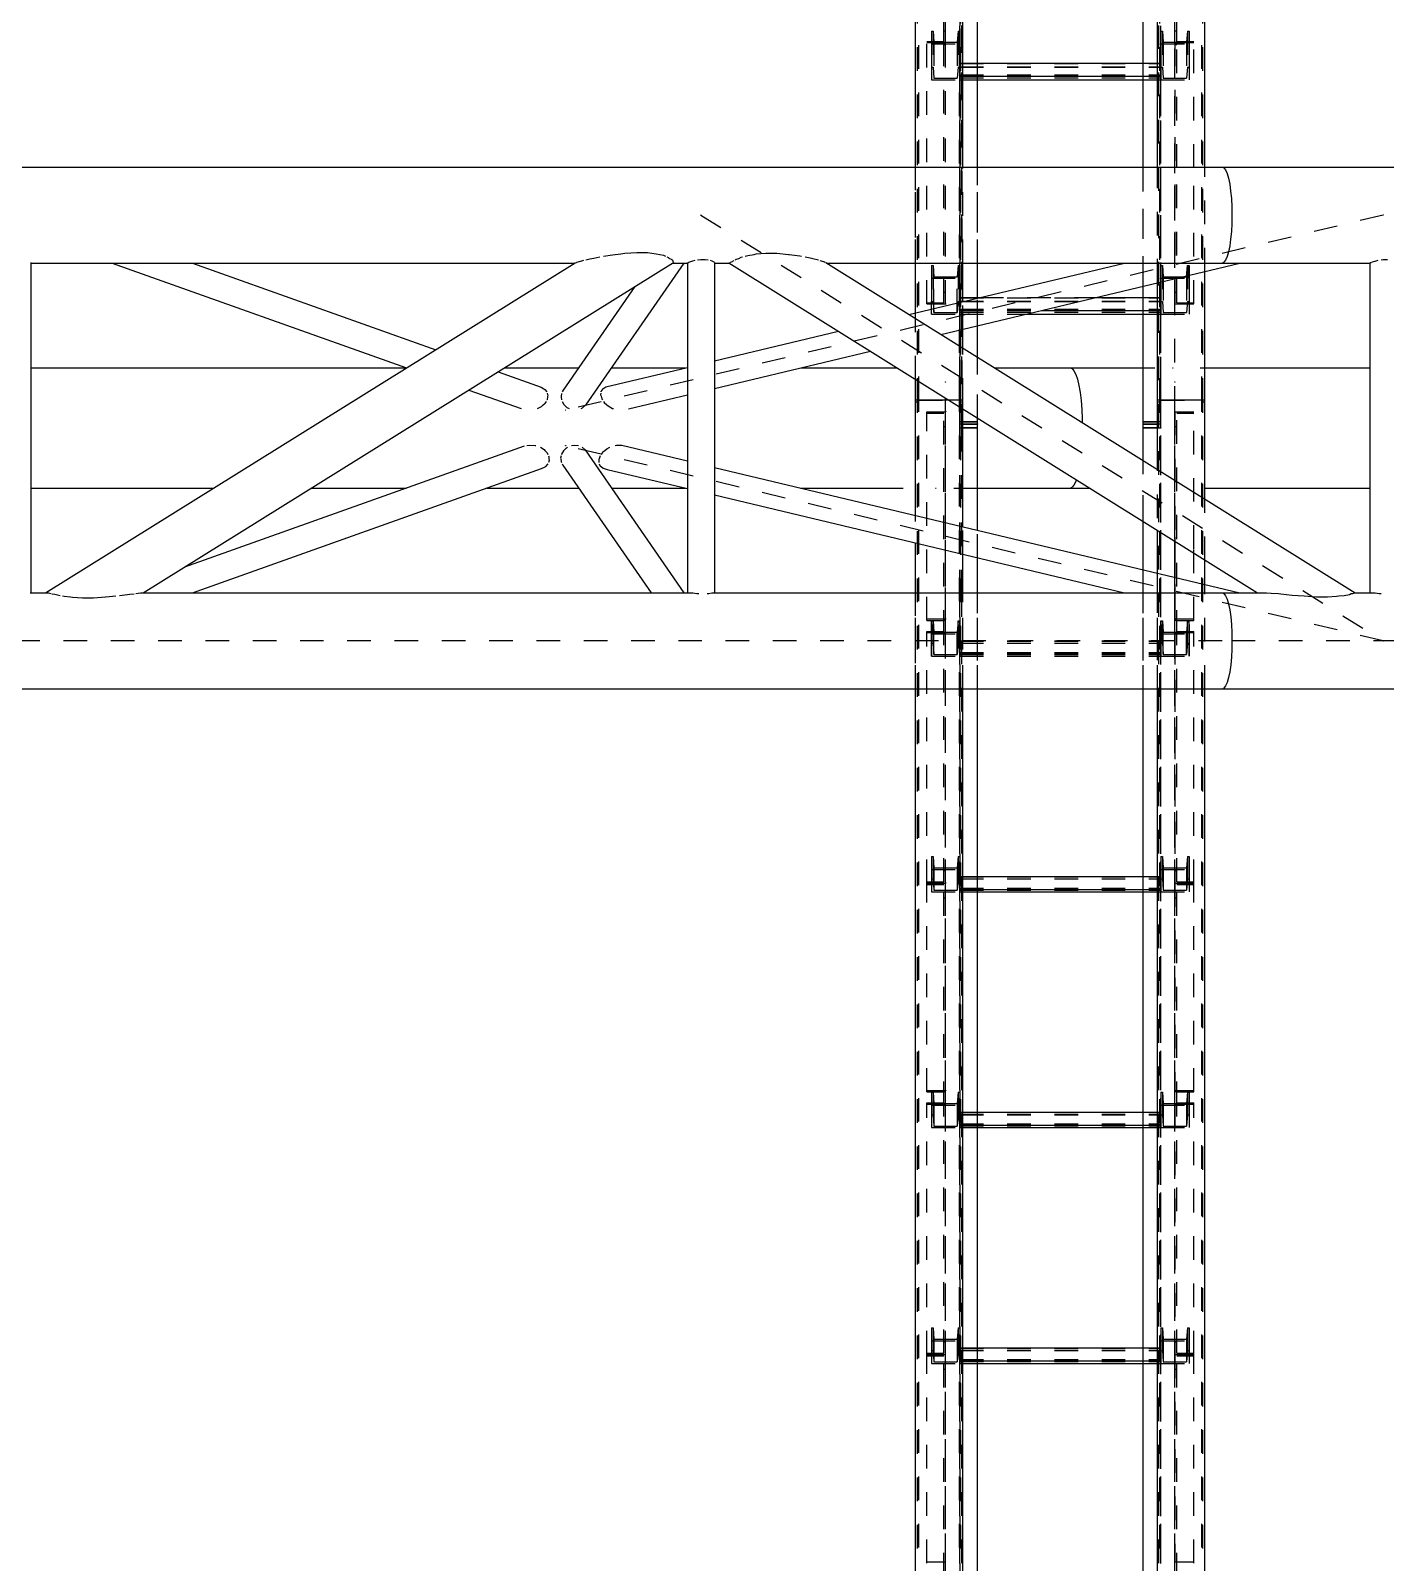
# Model space of a CAD drawing. Header units: millimetres. Extents: x 149919 to 150445, y 136651 to 136866.
# Drawn here: x 150399.39 to 150405.12, y 136802.98 to 136809.45 of the extents above; entities that cross this region are included whole.
import ezdxf

# ---------------------------------------------------------------- set-up
doc = ezdxf.new("R2010")
doc.units = ezdxf.units.MM
doc.header["$LTSCALE"] = 0.25
for name, pattern in [('CENTER', [50.8, 31.75, -6.35, 6.35, -6.35]), ('XKITLINE00', [0]), ('XKITLINE02', [4, 2, -2]), ('XKITLINE03', [6, 3, -1, 1, -1])]:
    doc.linetypes.add(name, pattern=pattern)

# ---------------------------------------------------------------- blocks, each defined once
blk = doc.blocks.new('çatıı')
at = {"color": 1, "linetype": 'XKITLINE03'}
for p, q in [((26241.36, 15747.93), (26241.36, 17391.46)), ((26150.38, 17380.27), (26150.38, 15740.27)), ((26235.38, 15740.27), (26235.38, 17380.27)), ((26144.38, 15792.68), (26144.38, 15903.17)), ((26241.36, 15903.17), (26241.36, 15792.68)), ((26150.38, 15887.4), (26150.38, 15902.6)), ((26235.36, 15902.6), (26235.36, 15887.4)), ((26150.38, 15889.03), (26235.36, 15889.03)), ((26150.38, 15788.33), (26150.38, 15803.52)), ((26235.36, 15803.52), (26235.36, 15788.33)), ((26150.38, 15789.96), (26235.36, 15789.96)), ((26144.38, 14102.86), (26144.38, 15759.74)), ((26241.36, 14102.86), (26241.36, 15759.74)), ((26144.38, 15659.53), (26144.38, 15747.15)), ((26241.36, 15747.15), (26241.36, 15659.53)), ((26150.38, 15740.27), (26150.38, 14100.27)), ((26235.38, 14100.27), (26235.38, 15740.27)), ((26144.38, 15547.88), (26144.38, 15653.74)), ((26150.38, 15643.75), (26150.38, 15653.3)), ((26235.36, 15653.3), (26235.36, 15643.75)), ((26241.36, 15653.74), (26241.36, 15547.88)), ((26150.38, 15644.78), (26235.36, 15644.78)), ((26150.38, 15544.12), (26150.38, 15553.67)), ((26235.36, 15553.67), (26235.36, 15544.12)), ((26144.38, 15460.26), (26144.38, 15547.88)), ((26241.36, 15547.88), (26241.36, 15460.26)), ((26150.38, 15545.14), (26235.36, 15545.14)), ((26144.38, 15348.61), (26144.38, 15454.47)), ((26150.38, 15444.48), (26150.38, 15454.03)), ((26235.36, 15454.03), (26235.36, 15444.48)), ((26241.36, 15454.47), (26241.36, 15348.61)), ((26150.38, 15445.51), (26235.36, 15445.51)), ((26150.38, 15344.85), (26150.38, 15354.4)), ((26235.36, 15354.4), (26235.36, 15344.85)), ((26144.38, 15260.98), (26144.38, 15348.61)), ((26150.38, 15345.87), (26235.36, 15345.87)), ((26241.36, 15348.61), (26241.36, 15260.98))]:
    blk.add_line(p, q, dxfattribs=at)
at = {"color": 116, "linetype": 'XKITLINE02', "true_color": 0x136734}
for p, q in [((26150.38, 15740.27), (26150.38, 17382.99)), ((26151.23, 15740.46), (26151.23, 17382.8)), ((26157.88, 15744.43), (26157.88, 17382.99)), ((26227.88, 15800.21), (26227.88, 17382.99)), ((26234.53, 15740.46), (26234.53, 17382.8)), ((26235.38, 15740.27), (26235.38, 17382.99)), ((26132.53, 15751.29), (26132.53, 17377.53)), ((26133.06, 15752.02), (26133.07, 17377.98)), ((26150.3, 15752.02), (26150.3, 17377.98)), ((26150.83, 15751.29), (26150.83, 17377.53)), ((26234.91, 15751.29), (26234.91, 17377.53)), ((26235.44, 15752.02), (26235.45, 17377.98)), ((26252.68, 15752.02), (26252.68, 17377.98)), ((26253.21, 15751.29), (26253.21, 17377.53)), ((26227.88, 15742.87), (26227.88, 17366.5)), ((26234.06, 15801.69), (26234.06, 17362.64)), ((26131.68, 15760.78), (26131.68, 17344.02)), ((26157.88, 15742.87), (26157.88, 17337.68)), ((26150.38, 17329.04), (26150.38, 15740.27)), ((26151.23, 17328.83), (26151.23, 15740.46)), ((26143.58, 15902.41), (26143.58, 15990.18)), ((26144.38, 15902.41), (26144.38, 15990.83)), ((26241.36, 15902.41), (26241.36, 15990.83)), ((26242.16, 15902.41), (26242.16, 15990.18)), ((26136.38, 15792.68), (26136.38, 15903.67)), ((26136.38, 15903.67), (26143.58, 15903.67)), ((26136.38, 15903.17), (26144.38, 15903.17)), ((26138.38, 15908.05), (26138.38, 15892.85)), ((26138.38, 15908.05), (26139.06, 15908.05)), ((26138.38, 15908.05), (26138.38, 15902.6)), ((26139.06, 15908.05), (26139.06, 15892.85)), ((26139.06, 15908.05), (26139.44, 15903.29)), ((26139.44, 15903.29), (26139.44, 15888.1)), ((26139.44, 15903.29), (26149.32, 15903.29)), ((26143.58, 15793.18), (26143.58, 15908.17)), ((26143.58, 15908.17), (26144.38, 15908.17)), ((26144.38, 15792.68), (26144.38, 15908.17)), ((26149.7, 15908.05), (26149.32, 15903.29)), ((26149.32, 15903.29), (26149.32, 15888.1)), ((26149.7, 15908.05), (26149.7, 15892.85)), ((26149.7, 15908.05), (26150.38, 15908.05)), ((26150.38, 15908.05), (26150.38, 15892.85)), ((26150.38, 15908.05), (26150.38, 15902.6)), ((26235.36, 15908.05), (26235.36, 15902.6)), ((26235.36, 15908.05), (26236.04, 15908.05)), ((26235.36, 15908.05), (26235.36, 15892.85)), ((26236.04, 15908.05), (26236.42, 15903.29)), ((26236.04, 15908.05), (26236.04, 15892.85)), ((26236.42, 15903.29), (26246.3, 15903.29)), ((26236.42, 15903.29), (26236.42, 15888.1)), ((26241.36, 15850.57), (26241.36, 15908.17)), ((26241.36, 15908.17), (26242.16, 15908.17)), ((26241.36, 15903.17), (26249.36, 15903.17)), ((26242.16, 15850.27), (26242.16, 15908.17)), ((26242.16, 15903.67), (26249.36, 15903.67)), ((26246.68, 15908.05), (26246.3, 15903.29)), ((26246.3, 15903.29), (26246.3, 15888.1)), ((26246.68, 15908.05), (26247.36, 15908.05)), ((26246.68, 15908.05), (26246.68, 15892.85)), ((26247.36, 15908.05), (26247.36, 15902.6)), ((26247.36, 15908.05), (26247.36, 15892.85)), ((26249.36, 15850.27), (26249.36, 15903.67)), ((26138.38, 15902.6), (26138.38, 15887.4)), ((26138.38, 15902.6), (26150.38, 15902.6)), ((26143.58, 15902.41), (26144.38, 15902.41)), ((26150.38, 15902.6), (26150.38, 15887.4)), ((26235.36, 15902.6), (26247.36, 15902.6)), ((26235.36, 15902.6), (26235.36, 15887.4)), ((26241.36, 15902.41), (26242.16, 15902.41)), ((26247.36, 15902.6), (26247.36, 15887.4)), ((26138.38, 15892.85), (26139.06, 15892.85)), ((26138.38, 15892.85), (26138.38, 15887.4)), ((26139.06, 15892.85), (26139.44, 15888.1)), ((26149.7, 15892.85), (26149.32, 15888.1)), ((26149.7, 15892.85), (26150.38, 15892.85)), ((26150.38, 15887.4), (26150.38, 15894.48)), ((26150.38, 15894.48), (26157.88, 15894.48)), ((26150.38, 15894.39), (26235.36, 15894.39)), ((26150.38, 15892.95), (26235.36, 15892.95)), ((26150.38, 15892.85), (26150.38, 15887.4)), ((26150.38, 15892.85), (26235.36, 15892.85)), ((26227.88, 15894.48), (26235.36, 15894.48)), ((26235.36, 15887.4), (26235.36, 15894.48)), ((26235.36, 15892.85), (26235.36, 15887.4)), ((26235.36, 15892.85), (26236.04, 15892.85)), ((26236.04, 15892.85), (26236.42, 15888.1)), ((26246.68, 15892.85), (26246.3, 15888.1)), ((26246.68, 15892.85), (26247.36, 15892.85)), ((26247.36, 15892.85), (26247.36, 15887.4)), ((26138.38, 15887.4), (26150.38, 15887.4)), ((26139.44, 15888.1), (26149.32, 15888.1)), ((26150.38, 15889.58), (26235.36, 15889.58)), ((26150.38, 15889.03), (26157.88, 15889.03)), ((26150.38, 15888.24), (26235.36, 15888.24)), ((26150.38, 15887.4), (26157.88, 15887.4)), ((26227.88, 15889.03), (26235.36, 15889.03)), ((26227.88, 15887.4), (26235.36, 15887.4)), ((26235.36, 15887.4), (26247.36, 15887.4)), ((26236.42, 15888.1), (26246.3, 15888.1)), ((26131.68, 15809.97), (26131.68, 15850.57)), ((26151.68, 15809.97), (26151.68, 15850.57)), ((26157.88, 15809.97), (26157.88, 15850.57)), ((26227.88, 15800.21), (26227.88, 15850.57)), ((26234.06, 15801.69), (26234.06, 15850.57)), ((26241.36, 15792.68), (26241.36, 15850.57)), ((26242.16, 15793.18), (26242.16, 15850.57)), ((26249.36, 15792.68), (26249.36, 15850.57)), ((26254.06, 15806.46), (26254.06, 15850.57)), ((26138.38, 15808.97), (26138.38, 15793.78)), ((26138.38, 15808.97), (26139.06, 15808.97)), ((26138.38, 15808.97), (26138.38, 15803.52)), ((26139.06, 15808.97), (26139.06, 15793.78)), ((26139.06, 15808.97), (26139.44, 15804.21)), ((26149.7, 15808.97), (26149.32, 15804.21)), ((26149.7, 15808.97), (26149.7, 15793.78)), ((26149.7, 15808.97), (26150.38, 15808.97)), ((26150.38, 15808.97), (26150.38, 15793.78)), ((26150.38, 15808.97), (26150.38, 15803.52)), ((26235.36, 15802.73), (26235.36, 15808.97)), ((26235.36, 15808.97), (26236.04, 15808.97)), ((26235.36, 15808.97), (26235.36, 15793.78)), ((26236.04, 15808.97), (26236.42, 15804.21)), ((26236.04, 15808.97), (26236.04, 15793.78)), ((26246.3, 15804.21), (26246.68, 15808.97)), ((26246.68, 15808.97), (26247.36, 15808.97)), ((26246.68, 15808.97), (26246.68, 15793.78)), ((26247.36, 15803.52), (26247.36, 15808.97)), ((26247.36, 15808.97), (26247.36, 15793.78)), ((26138.38, 15803.52), (26138.38, 15790.51)), ((26138.38, 15803.52), (26150.38, 15803.52)), ((26139.44, 15789.02), (26139.44, 15804.21)), ((26139.44, 15804.21), (26149.32, 15804.21)), ((26149.32, 15789.02), (26149.32, 15804.21)), ((26150.38, 15788.33), (26150.38, 15803.52)), ((26235.36, 15803.52), (26247.36, 15803.52)), ((26235.36, 15802.73), (26235.36, 15788.33)), ((26236.42, 15804.21), (26246.3, 15804.21)), ((26236.42, 15804.21), (26236.42, 15789.02)), ((26246.3, 15804.21), (26246.3, 15789.02)), ((26247.36, 15803.52), (26247.36, 15788.33)), ((26136.38, 15793.18), (26143.58, 15793.18)), ((26136.38, 15792.68), (26144.38, 15792.68)), ((26138.38, 15793.78), (26139.06, 15793.78)), ((26138.38, 15788.33), (26138.38, 15793.78)), ((26139.06, 15793.78), (26139.44, 15789.02)), ((26143.58, 15797.68), (26144.38, 15797.68)), ((26149.7, 15793.78), (26149.32, 15789.02)), ((26149.7, 15793.78), (26150.38, 15793.78)), ((26150.38, 15788.33), (26150.38, 15795.41)), ((26150.38, 15795.41), (26157.88, 15795.41)), ((26150.38, 15795.31), (26235.36, 15795.31)), ((26150.38, 15793.87), (26235.36, 15793.87)), ((26150.38, 15793.78), (26150.38, 15788.33)), ((26150.38, 15793.78), (26235.36, 15793.78)), ((26151.68, 15782.03), (26151.68, 15793.68)), ((26157.88, 15783.51), (26157.88, 15795.16)), ((26158.91, 15795.41), (26207.73, 15795.41)), ((26227.88, 15795.41), (26235.36, 15795.41)), ((26235.36, 15788.33), (26235.36, 15795.41)), ((26235.36, 15793.78), (26235.36, 15788.33)), ((26235.36, 15793.78), (26236.04, 15793.78)), ((26236.04, 15793.78), (26236.42, 15789.02)), ((26241.36, 15797.68), (26242.16, 15797.68)), ((26241.36, 15792.68), (26249.36, 15792.68)), ((26242.16, 15793.18), (26249.36, 15793.18)), ((26246.68, 15793.78), (26246.3, 15789.02)), ((26246.68, 15793.78), (26247.36, 15793.78)), ((26247.36, 15793.78), (26247.36, 15788.33)), ((26131.68, 15760.78), (26131.68, 15788.91)), ((26138.38, 15788.33), (26150.38, 15788.33)), ((26139.44, 15789.02), (26149.32, 15789.02)), ((26150.38, 15790.51), (26235.36, 15790.51)), ((26150.38, 15789.96), (26184.89, 15789.96)), ((26150.38, 15789.17), (26235.36, 15789.17)), ((26150.38, 15788.33), (26178.07, 15788.33)), ((26227.88, 15789.96), (26235.36, 15789.96)), ((26227.88, 15788.33), (26235.36, 15788.33)), ((26235.36, 15788.33), (26247.36, 15788.33)), ((26236.42, 15789.02), (26246.3, 15789.02)), ((26151.68, 15751.29), (26151.68, 15774.03)), ((26157.88, 15744.43), (26157.88, 15770.16)), ((26131.68, 15751.29), (26131.68, 15752.12)), ((26131.68, 15751.29), (26132.53, 15751.29)), ((26131.68, 15751.29), (26132.53, 15751.29)), ((26133.06, 15752.02), (26132.53, 15751.29)), ((26133.07, 15752.02), (26132.53, 15751.29)), ((26132.53, 14106.58), (26132.53, 15751.29)), ((26133.06, 15752.02), (26150.3, 15752.02)), ((26133.06, 14107.01), (26133.07, 15752.02)), ((26133.07, 15752.02), (26150.3, 15752.02)), ((26145.57, 15752.12), (26151.68, 15752.12)), ((26145.57, 15752.12), (26151.68, 15752.12)), ((26150.3, 15752.02), (26150.83, 15751.29)), ((26150.3, 14107.01), (26150.3, 15752.02)), ((26150.3, 15752.02), (26150.83, 15751.29)), ((26150.83, 15751.29), (26151.68, 15751.29)), ((26150.83, 14106.58), (26150.83, 15751.29)), ((26150.83, 15751.29), (26151.68, 15751.29)), ((26151.68, 14106.58), (26151.68, 15752.12)), ((26234.06, 15751.29), (26234.06, 15752.12)), ((26234.06, 15751.29), (26234.91, 15751.29)), ((26234.06, 15751.29), (26234.91, 15751.29)), ((26235.44, 15752.02), (26234.91, 15751.29)), ((26235.45, 15752.02), (26234.91, 15751.29)), ((26234.91, 14106.58), (26234.91, 15751.29)), ((26235.44, 15752.02), (26252.68, 15752.02)), ((26235.44, 14107.01), (26235.45, 15752.02)), ((26235.45, 15752.02), (26252.68, 15752.02)), ((26252.68, 15752.02), (26253.21, 15751.29)), ((26252.68, 14107.01), (26252.68, 15752.02)), ((26252.68, 15752.02), (26253.21, 15751.29)), ((26253.21, 15751.29), (26254.06, 15751.29)), ((26253.21, 14106.58), (26253.21, 15751.29)), ((26253.21, 15751.29), (26254.06, 15751.29)), ((26254.06, 15751.29), (26254.06, 15752.12)), ((26136.38, 15658.9), (26136.38, 15747.15)), ((26136.38, 15747.15), (26144.38, 15747.15)), ((26136.38, 15746.53), (26143.58, 15746.53)), ((26143.58, 15653.26), (26143.58, 15746.53)), ((26143.58, 15740.88), (26144.38, 15740.88)), ((26144.38, 15653.26), (26144.38, 15747.15)), ((26150.38, 15742.99), (26151.68, 15742.99)), ((26150.38, 15741.98), (26151.68, 15741.98)), ((26150.38, 15670.27), (26150.38, 15741.98)), ((26151.23, 15742.8), (26151.68, 15742.81)), ((26151.23, 15741.86), (26157.88, 15741.91)), ((26151.23, 15670.27), (26151.23, 15741.86)), ((26157.88, 15742.87), (26157.88, 15742.99)), ((26157.88, 15740.27), (26157.88, 15741.98)), ((26157.88, 15741.98), (26157.88, 15741.91)), ((26227.88, 15740.27), (26227.88, 15741.98)), ((26227.88, 14101.91), (26227.88, 15741.91)), ((26227.88, 15741.91), (26234.53, 15741.86)), ((26234.06, 15742.99), (26235.38, 15742.99)), ((26234.06, 15742.81), (26234.53, 15742.8)), ((26234.06, 15741.98), (26235.38, 15741.98)), ((26234.53, 14100.39), (26234.53, 15741.86)), ((26235.38, 14100.27), (26235.38, 15741.98)), ((26241.36, 15653.26), (26241.36, 15747.15)), ((26241.36, 15747.15), (26249.36, 15747.15)), ((26241.36, 15740.88), (26242.16, 15740.88)), ((26242.16, 15693.6), (26242.16, 15746.53)), ((26242.16, 15746.53), (26249.36, 15746.53)), ((26249.36, 15689.11), (26249.36, 15747.15)), ((26150.38, 15740.27), (26157.88, 15740.27)), ((26150.38, 15740.27), (26157.88, 15740.27)), ((26151.23, 15740.46), (26157.88, 15740.39)), ((26151.23, 15740.39), (26157.88, 15740.35)), ((26157.88, 15740.35), (26157.88, 15740.27)), ((26227.88, 15740.39), (26234.53, 15740.46)), ((26227.88, 15740.35), (26234.53, 15740.39)), ((26227.88, 15740.27), (26235.38, 15740.27)), ((26227.88, 15740.27), (26235.38, 15740.27)), ((26227.88, 15700.77), (26227.88, 15726.5)), ((26234.06, 14162.09), (26234.06, 15722.64)), ((26254.06, 15684.44), (26254.06, 15710.17)), ((26131.68, 14120.78), (26131.68, 15703.28)), ((26151.68, 15686.88), (26151.68, 15698.51)), ((26157.88, 14101.98), (26157.88, 15697.03)), ((26157.88, 15685.4), (26157.88, 15697.03)), ((26241.36, 15694.1), (26241.36, 15659.53)), ((26242.16, 15653.26), (26242.16, 15693.6)), ((26249.36, 15658.9), (26249.36, 15689.11)), ((26227.88, 15629.97), (26227.88, 15680.33)), ((26234.06, 15629.97), (26234.06, 15678.85)), ((26131.68, 15629.97), (26131.68, 15670.57)), ((26150.38, 14100.27), (26150.38, 15670.57)), ((26151.23, 14100.39), (26151.23, 15670.57)), ((26151.68, 15629.97), (26151.68, 15670.57)), ((26157.88, 15629.97), (26157.88, 15670.57)), ((26254.06, 15629.97), (26254.06, 15674.08)), ((26136.38, 15659.53), (26144.38, 15659.53)), ((26136.38, 15658.9), (26143.58, 15658.9)), ((26138.38, 15649.23), (26138.38, 15658.78)), ((26138.38, 15658.78), (26139.06, 15658.78)), ((26138.38, 15657.22), (26138.38, 15653.3)), ((26139.06, 15649.23), (26139.06, 15658.78)), ((26139.06, 15658.78), (26139.44, 15654)), ((26143.58, 15548.41), (26143.58, 15659.05)), ((26143.58, 15659.05), (26144.38, 15659.05)), ((26144.38, 15547.88), (26144.38, 15659.05)), ((26149.7, 15658.78), (26149.32, 15654)), ((26149.7, 15649.23), (26149.7, 15658.78)), ((26149.7, 15658.78), (26150.38, 15658.78)), ((26150.38, 15649.23), (26150.38, 15658.78)), ((26150.38, 15657.22), (26150.38, 15653.3)), ((26235.36, 15653.3), (26235.36, 15658.78)), ((26235.36, 15658.78), (26236.04, 15658.78)), ((26235.36, 15657.22), (26235.36, 15649.23)), ((26236.04, 15658.78), (26236.42, 15654)), ((26236.04, 15649.23), (26236.04, 15658.78)), ((26241.36, 15659.53), (26249.36, 15659.53)), ((26241.36, 15547.88), (26241.36, 15659.05)), ((26241.36, 15659.05), (26242.16, 15659.05)), ((26242.16, 15548.41), (26242.16, 15659.05)), ((26242.16, 15658.9), (26249.36, 15658.9)), ((26246.68, 15658.78), (26246.3, 15654)), ((26246.68, 15658.78), (26247.36, 15658.78)), ((26246.68, 15649.23), (26246.68, 15658.78)), ((26247.36, 15653.3), (26247.36, 15658.78)), ((26247.36, 15657.22), (26247.36, 15649.23)), ((26136.38, 15547.88), (26136.38, 15654.27)), ((26136.38, 15654.27), (26143.58, 15654.27)), ((26136.38, 15653.74), (26144.38, 15653.74)), ((26138.38, 15643.75), (26138.38, 15653.3)), ((26138.38, 15653.3), (26150.38, 15653.3)), ((26139.44, 15644.45), (26139.44, 15654)), ((26139.44, 15654), (26149.32, 15654)), ((26143.58, 15653.26), (26144.38, 15653.26)), ((26149.32, 15644.45), (26149.32, 15654)), ((26150.38, 15643.75), (26150.38, 15653.3)), ((26150.38, 15643.75), (26150.38, 15650.26)), ((26150.38, 15650.26), (26235.36, 15650.26)), ((26150.38, 15650.2), (26235.36, 15650.2)), ((26235.36, 15653.3), (26247.36, 15653.3)), ((26235.36, 15643.75), (26235.36, 15653.3)), ((26235.36, 15643.75), (26235.36, 15650.26)), ((26236.42, 15654), (26246.3, 15654)), ((26236.42, 15644.45), (26236.42, 15654)), ((26241.36, 15653.74), (26249.36, 15653.74)), ((26241.36, 15653.26), (26242.16, 15653.26)), ((26241.36, 15650.27), (26241.36, 15547.88)), ((26242.16, 15654.27), (26249.36, 15654.27)), ((26246.3, 15644.45), (26246.3, 15654)), ((26247.36, 15643.75), (26247.36, 15653.3)), ((26249.36, 15547.88), (26249.36, 15654.27)), ((26138.38, 15649.23), (26139.06, 15649.23)), ((26138.38, 15649.23), (26138.38, 15643.75)), ((26138.38, 15643.75), (26150.38, 15643.75)), ((26139.06, 15649.23), (26139.44, 15644.45)), ((26139.44, 15644.45), (26149.32, 15644.45)), ((26149.7, 15649.23), (26149.32, 15644.45)), ((26149.7, 15649.23), (26150.38, 15649.23)), ((26150.38, 15649.29), (26235.36, 15649.29)), ((26150.38, 15649.23), (26150.38, 15643.75)), ((26150.38, 15649.23), (26235.36, 15649.23)), ((26150.38, 15645.38), (26235.36, 15645.38)), ((26150.38, 15644.78), (26235.36, 15644.78)), ((26150.38, 15644.54), (26235.36, 15644.54)), ((26150.38, 15643.75), (26235.36, 15643.75)), ((26235.36, 15649.23), (26235.36, 15643.75)), ((26235.36, 15649.23), (26236.04, 15649.23)), ((26235.36, 15643.75), (26247.36, 15643.75)), ((26236.04, 15649.23), (26236.42, 15644.45)), ((26236.42, 15644.45), (26246.3, 15644.45)), ((26246.68, 15649.23), (26246.3, 15644.45)), ((26246.68, 15649.23), (26247.36, 15649.23)), ((26247.36, 15649.23), (26247.36, 15643.75)), ((26138.38, 15559.15), (26138.38, 15549.6)), ((26138.38, 15559.15), (26139.06, 15559.15)), ((26138.38, 15559.15), (26138.38, 15553.67)), ((26138.38, 15553.67), (26138.38, 15544.12)), ((26138.38, 15553.67), (26150.38, 15553.67)), ((26139.06, 15559.15), (26139.06, 15549.6)), ((26139.06, 15559.15), (26139.44, 15554.36)), ((26139.44, 15554.36), (26139.44, 15544.82)), ((26139.44, 15554.36), (26149.32, 15554.36)), ((26143.58, 15553.2), (26144.38, 15553.2)), ((26149.7, 15559.15), (26149.32, 15554.36)), ((26149.32, 15554.36), (26149.32, 15544.82)), ((26149.7, 15559.15), (26149.7, 15549.6)), ((26149.7, 15559.15), (26150.38, 15559.15)), ((26150.38, 15559.15), (26150.38, 15549.6)), ((26150.38, 15559.15), (26150.38, 15553.67)), ((26150.38, 15553.67), (26150.38, 15544.12)), ((26235.36, 15559.15), (26235.36, 15553.67)), ((26235.36, 15559.15), (26236.04, 15559.15)), ((26235.36, 15559.15), (26235.36, 15549.6)), ((26235.36, 15553.67), (26247.36, 15553.67)), ((26235.36, 15553.67), (26235.36, 15544.12)), ((26236.04, 15559.15), (26236.42, 15554.36)), ((26236.04, 15559.15), (26236.04, 15549.6)), ((26236.42, 15554.36), (26246.3, 15554.36)), ((26236.42, 15554.36), (26236.42, 15544.82)), ((26241.36, 15553.2), (26242.16, 15553.2)), ((26246.68, 15559.15), (26246.3, 15554.36)), ((26246.3, 15554.36), (26246.3, 15544.82)), ((26246.68, 15559.15), (26247.36, 15559.15)), ((26246.68, 15559.15), (26246.68, 15549.6)), ((26247.36, 15559.15), (26247.36, 15553.67)), ((26247.36, 15559.15), (26247.36, 15549.6)), ((26247.36, 15553.67), (26247.36, 15544.12)), ((26136.38, 15548.41), (26143.58, 15548.41)), ((26136.38, 15459.63), (26136.38, 15547.88)), ((26136.38, 15547.88), (26144.38, 15547.88)), ((26136.38, 15547.88), (26144.38, 15547.88)), ((26136.38, 15547.25), (26143.58, 15547.25)), ((26138.38, 15549.6), (26139.06, 15549.6)), ((26138.38, 15549.6), (26138.38, 15544.12)), ((26139.06, 15549.6), (26139.44, 15544.82)), ((26143.58, 15453.99), (26143.58, 15547.25)), ((26144.38, 15453.99), (26144.38, 15547.88)), ((26149.7, 15549.6), (26149.32, 15544.82)), ((26149.7, 15549.6), (26150.38, 15549.6)), ((26150.38, 15544.12), (26150.38, 15550.62)), ((26150.38, 15550.62), (26157.88, 15550.62)), ((26150.38, 15550.56), (26235.36, 15550.56)), ((26150.38, 15549.66), (26235.36, 15549.66)), ((26150.38, 15549.6), (26150.38, 15544.12)), ((26150.38, 15549.6), (26235.36, 15549.6)), ((26227.88, 15550.62), (26235.36, 15550.62)), ((26235.36, 15544.12), (26235.36, 15550.62)), ((26235.36, 15549.6), (26235.36, 15544.12)), ((26235.36, 15549.6), (26236.04, 15549.6)), ((26236.04, 15549.6), (26236.42, 15544.82)), ((26241.36, 15453.99), (26241.36, 15547.88)), ((26241.36, 15547.88), (26249.36, 15547.88)), ((26241.36, 15547.88), (26249.36, 15547.88)), ((26242.16, 15548.41), (26249.36, 15548.41)), ((26242.16, 15453.99), (26242.16, 15547.25)), ((26242.16, 15547.25), (26249.36, 15547.25)), ((26246.68, 15549.6), (26246.3, 15544.82)), ((26246.68, 15549.6), (26247.36, 15549.6)), ((26247.36, 15549.6), (26247.36, 15544.12)), ((26249.36, 15459.63), (26249.36, 15547.88)), ((26138.38, 15544.12), (26150.38, 15544.12)), ((26139.44, 15544.82), (26149.32, 15544.82)), ((26143.58, 15541.61), (26144.38, 15541.61)), ((26150.38, 15545.75), (26235.36, 15545.75)), ((26150.38, 15545.14), (26157.88, 15545.14)), ((26150.38, 15544.91), (26235.36, 15544.91)), ((26150.38, 15544.12), (26157.88, 15544.12)), ((26227.88, 15545.14), (26235.36, 15545.14)), ((26227.88, 15544.12), (26235.36, 15544.12)), ((26235.36, 15544.12), (26247.36, 15544.12)), ((26236.42, 15544.82), (26246.3, 15544.82)), ((26241.36, 15541.61), (26242.16, 15541.61)), ((26136.38, 15460.26), (26144.38, 15460.26)), ((26136.38, 15459.63), (26143.58, 15459.63)), ((26138.38, 15459.51), (26138.38, 15449.96)), ((26138.38, 15459.51), (26139.06, 15459.51)), ((26138.38, 15459.51), (26138.38, 15454.03)), ((26139.06, 15459.51), (26139.06, 15449.96)), ((26139.06, 15459.51), (26139.44, 15454.73)), ((26143.58, 15349.14), (26143.58, 15459.78)), ((26143.58, 15459.78), (26144.38, 15459.78)), ((26144.38, 15348.61), (26144.38, 15459.78)), ((26149.7, 15459.51), (26149.32, 15454.73)), ((26149.7, 15459.51), (26149.7, 15449.96)), ((26149.7, 15459.51), (26150.38, 15459.51)), ((26150.38, 15459.51), (26150.38, 15449.96)), ((26150.38, 15459.51), (26150.38, 15454.03)), ((26235.36, 15459.51), (26235.36, 15454.03)), ((26235.36, 15459.51), (26236.04, 15459.51)), ((26235.36, 15459.51), (26235.36, 15449.96)), ((26236.04, 15459.51), (26236.42, 15454.73)), ((26236.04, 15459.51), (26236.04, 15449.96)), ((26241.36, 15460.26), (26249.36, 15460.26)), ((26241.36, 15348.61), (26241.36, 15459.78)), ((26241.36, 15459.78), (26242.16, 15459.78)), ((26242.16, 15349.14), (26242.16, 15459.78)), ((26242.16, 15459.63), (26249.36, 15459.63)), ((26246.68, 15459.51), (26246.3, 15454.73)), ((26246.68, 15459.51), (26247.36, 15459.51)), ((26246.68, 15459.51), (26246.68, 15449.96)), ((26247.36, 15459.51), (26247.36, 15454.03)), ((26247.36, 15459.51), (26247.36, 15449.96)), ((26136.38, 15348.61), (26136.38, 15455)), ((26136.38, 15455), (26143.58, 15455)), ((26136.38, 15454.47), (26144.38, 15454.47)), ((26138.38, 15454.03), (26138.38, 15444.48)), ((26138.38, 15454.03), (26150.38, 15454.03)), ((26138.38, 15449.96), (26139.06, 15449.96)), ((26138.38, 15449.96), (26138.38, 15444.48)), ((26139.06, 15449.96), (26139.44, 15445.18)), ((26139.44, 15454.73), (26139.44, 15445.18)), ((26139.44, 15454.73), (26149.32, 15454.73)), ((26143.58, 15453.99), (26144.38, 15453.99)), ((26149.32, 15454.73), (26149.32, 15445.18)), ((26149.7, 15449.96), (26149.32, 15445.18)), ((26149.7, 15449.96), (26150.38, 15449.96)), ((26150.38, 15454.03), (26150.38, 15444.48)), ((26150.38, 15444.48), (26150.38, 15450.99)), ((26150.38, 15450.99), (26157.88, 15450.99)), ((26150.38, 15450.93), (26235.36, 15450.93)), ((26150.38, 15450.02), (26235.36, 15450.02)), ((26150.38, 15449.96), (26150.38, 15444.48)), ((26150.38, 15449.96), (26235.36, 15449.96)), ((26227.88, 15450.99), (26235.36, 15450.99)), ((26235.36, 15454.03), (26247.36, 15454.03)), ((26235.36, 15454.03), (26235.36, 15444.48)), ((26235.36, 15444.48), (26235.36, 15450.99)), ((26235.36, 15449.96), (26235.36, 15444.48)), ((26235.36, 15449.96), (26236.04, 15449.96)), ((26236.04, 15449.96), (26236.42, 15445.18)), ((26236.42, 15454.73), (26246.3, 15454.73)), ((26236.42, 15454.73), (26236.42, 15445.18)), ((26241.36, 15454.47), (26249.36, 15454.47)), ((26241.36, 15453.99), (26242.16, 15453.99)), ((26242.16, 15455), (26249.36, 15455)), ((26246.3, 15454.73), (26246.3, 15445.18)), ((26246.68, 15449.96), (26246.3, 15445.18)), ((26246.68, 15449.96), (26247.36, 15449.96)), ((26247.36, 15454.03), (26247.36, 15444.48)), ((26247.36, 15449.96), (26247.36, 15444.48)), ((26249.36, 15348.61), (26249.36, 15455)), ((26138.38, 15444.48), (26150.38, 15444.48)), ((26139.44, 15445.18), (26149.32, 15445.18)), ((26150.38, 15446.11), (26235.36, 15446.11)), ((26150.38, 15445.51), (26157.88, 15445.51)), ((26150.38, 15445.27), (26235.36, 15445.27)), ((26150.38, 15444.48), (26157.88, 15444.48)), ((26227.88, 15445.51), (26235.36, 15445.51)), ((26227.88, 15444.48), (26235.36, 15444.48)), ((26235.36, 15444.48), (26247.36, 15444.48)), ((26236.42, 15445.18), (26246.3, 15445.18)), ((26138.38, 15359.88), (26138.38, 15350.33)), ((26138.38, 15359.88), (26139.06, 15359.88)), ((26138.38, 15359.88), (26138.38, 15354.4)), ((26139.06, 15359.88), (26139.06, 15350.33)), ((26139.06, 15359.88), (26139.44, 15355.09)), ((26149.7, 15359.88), (26149.32, 15355.09)), ((26149.7, 15359.88), (26149.7, 15350.33)), ((26149.7, 15359.88), (26150.38, 15359.88)), ((26150.38, 15359.88), (26150.38, 15350.33)), ((26150.38, 15359.88), (26150.38, 15354.4)), ((26235.36, 15359.88), (26235.36, 15354.4)), ((26235.36, 15359.88), (26236.04, 15359.88)), ((26235.36, 15359.88), (26235.36, 15350.33)), ((26236.04, 15359.88), (26236.42, 15355.09)), ((26236.04, 15359.88), (26236.04, 15350.33)), ((26246.68, 15359.88), (26246.3, 15355.09)), ((26246.68, 15359.88), (26247.36, 15359.88)), ((26246.68, 15359.88), (26246.68, 15350.33)), ((26247.36, 15359.88), (26247.36, 15354.4)), ((26247.36, 15359.88), (26247.36, 15350.33)), ((26138.38, 15354.4), (26138.38, 15344.85)), ((26138.38, 15354.4), (26150.38, 15354.4)), ((26139.44, 15355.09), (26139.44, 15345.54)), ((26139.44, 15355.09), (26149.32, 15355.09)), ((26143.58, 15353.92), (26144.38, 15353.92)), ((26149.32, 15355.09), (26149.32, 15345.54)), ((26150.38, 15354.4), (26150.38, 15344.85)), ((26235.36, 15354.4), (26247.36, 15354.4)), ((26235.36, 15354.4), (26235.36, 15344.85)), ((26236.42, 15355.09), (26246.3, 15355.09)), ((26236.42, 15355.09), (26236.42, 15345.54)), ((26241.36, 15353.92), (26242.16, 15353.92)), ((26246.3, 15355.09), (26246.3, 15345.54)), ((26247.36, 15354.4), (26247.36, 15344.85)), ((26136.38, 15349.14), (26143.58, 15349.14)), ((26136.38, 15348.61), (26144.38, 15348.61)), ((26136.38, 15260.36), (26136.38, 15348.61)), ((26136.38, 15348.61), (26144.38, 15348.61)), ((26136.38, 15347.98), (26143.58, 15347.98)), ((26138.38, 15350.33), (26139.06, 15350.33)), ((26138.38, 15350.33), (26138.38, 15344.85)), ((26139.06, 15350.33), (26139.44, 15345.54)), ((26143.58, 15254.71), (26143.58, 15347.98)), ((26144.38, 15254.71), (26144.38, 15348.61)), ((26149.7, 15350.33), (26149.32, 15345.54)), ((26149.7, 15350.33), (26150.38, 15350.33)), ((26150.38, 15344.85), (26150.38, 15351.35)), ((26150.38, 15351.35), (26157.88, 15351.35)), ((26150.38, 15351.29), (26235.36, 15351.29)), ((26150.38, 15350.38), (26235.36, 15350.38)), ((26150.38, 15350.33), (26235.36, 15350.33)), ((26150.38, 15350.33), (26150.38, 15344.85)), ((26150.38, 15346.48), (26235.36, 15346.48)), ((26150.38, 15345.87), (26157.88, 15345.87)), ((26227.88, 15351.35), (26235.36, 15351.35)), ((26227.88, 15345.87), (26235.36, 15345.87)), ((26235.36, 15344.85), (26235.36, 15351.35)), ((26235.36, 15350.33), (26235.36, 15344.85)), ((26235.36, 15350.33), (26236.04, 15350.33)), ((26236.04, 15350.33), (26236.42, 15345.54)), ((26241.36, 15348.61), (26249.36, 15348.61)), ((26241.36, 15254.71), (26241.36, 15348.61)), ((26241.36, 15348.61), (26249.36, 15348.61)), ((26242.16, 15349.14), (26249.36, 15349.14)), ((26242.16, 15254.71), (26242.16, 15347.98)), ((26242.16, 15347.98), (26249.36, 15347.98)), ((26246.68, 15350.33), (26246.3, 15345.54)), ((26246.68, 15350.33), (26247.36, 15350.33)), ((26247.36, 15350.33), (26247.36, 15344.85)), ((26249.36, 15260.36), (26249.36, 15348.61)), ((26138.38, 15344.85), (26150.38, 15344.85)), ((26139.44, 15345.54), (26149.32, 15345.54)), ((26143.58, 15342.34), (26144.38, 15342.34)), ((26150.38, 15345.63), (26235.36, 15345.63)), ((26150.38, 15344.85), (26157.88, 15344.85)), ((26227.88, 15344.85), (26235.36, 15344.85)), ((26235.36, 15344.85), (26247.36, 15344.85)), ((26236.42, 15345.54), (26246.3, 15345.54)), ((26241.36, 15342.34), (26242.16, 15342.34)), ((26136.38, 15260.98), (26144.38, 15260.98)), ((26241.36, 15260.98), (26249.36, 15260.98))]:
    blk.add_line(p, q, dxfattribs=at)
at = {"color": 7, "linetype": 'XKITLINE00'}
for p, q in [((26131.68, 15850.57), (26131.68, 16465.53)), ((26151.68, 15850.57), (26151.68, 16448.64)), ((26157.88, 15850.57), (26157.88, 16443.41)), ((26227.88, 15850.57), (26227.88, 16384.32)), ((26234.06, 15850.57), (26234.06, 16379.1)), ((26254.06, 15850.57), (26254.06, 16362.21)), ((26157.88, 15894.48), (26227.88, 15894.48)), ((26157.88, 15889.03), (26227.88, 15889.03)), ((26157.88, 15887.4), (26227.88, 15887.4)), ((26131.68, 15788.91), (26131.68, 15809.97)), ((26151.68, 15793.68), (26151.68, 15809.97)), ((26157.88, 15795.16), (26157.88, 15809.97)), ((26254.06, 15752.12), (26254.06, 15806.46)), ((26227.88, 15741.98), (26227.88, 15800.21)), ((26234.06, 15752.12), (26234.06, 15801.69)), ((26157.88, 15795.41), (26158.91, 15795.41)), ((26207.73, 15795.41), (26227.88, 15795.41)), ((26178.07, 15788.33), (26227.88, 15788.33)), ((26184.89, 15789.96), (26227.88, 15789.96)), ((26151.68, 15774.03), (26151.68, 15782.03)), ((26157.88, 15770.16), (26157.88, 15783.51)), ((26131.68, 15752.12), (26131.68, 15760.78)), ((26131.68, 15752.12), (26145.57, 15752.12)), ((26131.68, 15703.28), (26131.68, 15752.12)), ((26131.68, 15752.12), (26145.57, 15752.12)), ((26151.68, 15698.51), (26151.68, 15748.3)), ((26234.06, 15752.12), (26254.06, 15752.12)), ((26234.06, 15722.64), (26234.06, 15752.12)), ((26234.06, 15752.12), (26254.06, 15752.12)), ((26254.06, 15710.17), (26254.06, 15752.12)), ((26151.68, 15742.99), (26157.88, 15742.99)), ((26151.68, 15742.81), (26157.88, 15742.87)), ((26151.68, 15741.98), (26157.88, 15741.98)), ((26157.88, 15742.87), (26157.88, 15744.43)), ((26157.88, 15741.98), (26157.88, 15742.87)), ((26157.88, 15697.03), (26157.88, 15741.98)), ((26227.88, 15742.99), (26234.06, 15742.99)), ((26227.88, 15742.87), (26234.06, 15742.81)), ((26227.88, 15726.5), (26227.88, 15741.98)), ((26227.88, 15741.98), (26234.06, 15741.98)), ((26227.88, 15680.33), (26227.88, 15700.77)), ((26234.06, 15678.85), (26234.06, 15696.92)), ((26131.68, 15670.57), (26131.68, 15691.65)), ((26151.68, 15670.57), (26151.68, 15686.88)), ((26157.88, 15670.57), (26157.88, 15685.4)), ((26254.06, 15674.08), (26254.06, 15684.44)), ((26131.68, 14210.57), (26131.68, 15629.97)), ((26151.68, 14210.57), (26151.68, 15629.97)), ((26157.88, 14210.57), (26157.88, 15629.97)), ((26227.88, 14210.57), (26227.88, 15629.97)), ((26234.06, 14210.57), (26234.06, 15629.97)), ((26254.06, 14210.57), (26254.06, 15629.97)), ((26157.88, 15550.62), (26227.88, 15550.62)), ((26157.88, 15545.14), (26227.88, 15545.14)), ((26157.88, 15544.12), (26227.88, 15544.12)), ((26157.88, 15450.99), (26227.88, 15450.99)), ((26157.88, 15445.51), (26227.88, 15445.51)), ((26157.88, 15444.48), (26227.88, 15444.48)), ((26157.88, 15351.35), (26227.88, 15351.35)), ((26157.88, 15345.87), (26227.88, 15345.87)), ((26157.88, 15344.85), (26227.88, 15344.85))]:
    blk.add_line(p, q, dxfattribs=at)
at = {"color": 8, "linetype": 'XKITLINE00'}
for p, q in [((25215.9, 15850.57), (26261.35, 15850.57)), ((26261.35, 15850.57), (26262.07, 15850.27)), ((26261.35, 15850.57), (26262.07, 15850.27)), ((26261.35, 15850.57), (26863.03, 15850.57)), ((26262.07, 15850.27), (26262.77, 15849.35)), ((26262.07, 15850.27), (26262.76, 15849.35)), ((26262.76, 15849.35), (26263.42, 15847.86)), ((26262.77, 15849.35), (26263.42, 15847.86)), ((26263.42, 15847.86), (26264.01, 15845.83)), ((26264.01, 15845.83), (26264.52, 15843.32)), ((26264.52, 15843.32), (26264.93, 15840.42)), ((26264.93, 15840.42), (26265.24, 15837.22)), ((26265.24, 15837.22), (26265.43, 15833.8)), ((26265.43, 15833.8), (26265.49, 15830.27)), ((26265.43, 15826.75), (26265.24, 15823.33)), ((26265.49, 15830.27), (26265.43, 15826.75)), ((26264.93, 15820.12), (26264.52, 15817.23)), ((26265.24, 15823.33), (26264.93, 15820.12)), ((25993.95, 15811.76), (25995.65, 15812.05)), ((25995.65, 15812.05), (25998.14, 15812.61)), ((25999.7, 15812.89), (26003.47, 15813.51)), ((26003.47, 15813.51), (26007.04, 15813.9)), ((26007.04, 15813.9), (26008.72, 15814.14)), ((26008.72, 15814.14), (26013.85, 15814.5)), ((26013.85, 15814.5), (26018.36, 15814.43)), ((26018.36, 15814.43), (26022.01, 15813.9)), ((26022.01, 15813.9), (26025.07, 15813.24)), ((26025.07, 15813.24), (26025.86, 15812.89)), ((26026.47, 15812.61), (26027.13, 15812.32)), ((26027.13, 15812.32), (26027.35, 15812.05)), ((26027.35, 15812.05), (26028.56, 15811.48)), ((26056.94, 15811.85), (26057.98, 15812.42)), ((26057.98, 15812.42), (26058.49, 15812.56)), ((26059.58, 15812.88), (26060.79, 15813.23)), ((26060.79, 15813.23), (26063.4, 15813.63)), ((26063.4, 15813.63), (26064.29, 15813.84)), ((26064.29, 15813.84), (26068.34, 15814.21)), ((26068.34, 15814.21), (26072.98, 15814.14)), ((26072.98, 15814.14), (26078, 15813.65)), ((26078, 15813.65), (26078.17, 15813.63)), ((26078.17, 15813.63), (26082.73, 15813.02)), ((26082.73, 15813.02), (26083.43, 15812.88)), ((26085, 15812.56), (26087.14, 15812.14)), ((26087.14, 15812.14), (26088.18, 15811.85)), ((26263.42, 15812.69), (26262.76, 15811.2)), ((26263.42, 15812.69), (26262.77, 15811.2)), ((26264.01, 15814.72), (26263.42, 15812.69)), ((26264.52, 15817.23), (26264.01, 15814.72)), ((25757.46, 15810.27), (25757.49, 15810.24)), ((25757.49, 15810.24), (25757.49, 15670.57)), ((25757.49, 15809.97), (25987.63, 15809.97)), ((25763.75, 15670.57), (25987.72, 15810.03)), ((25791.86, 15809.97), (25916.45, 15765.65)), ((25805.04, 15670.57), (26029.3, 15810.21)), ((25825.84, 15809.97), (25928.8, 15773.35)), ((25987.72, 15810.03), (25987.8, 15810.05)), ((25987.8, 15810.05), (25988.21, 15810.27)), ((25988.4, 15810.37), (25988.43, 15810.38)), ((25988.43, 15810.38), (25989.95, 15810.76)), ((25989.95, 15810.76), (25990.49, 15810.94)), ((25990.49, 15810.94), (25991.37, 15811.15)), ((26033.74, 15809.97), (25992.07, 15749.87)), ((25992.18, 15811.34), (25993.95, 15811.76)), ((26028.56, 15811.48), (26028.65, 15811.34)), ((26028.76, 15811.15), (26029, 15810.76)), ((26028.92, 15809.97), (26035.18, 15809.97)), ((26029, 15810.76), (26029.18, 15810.69)), ((26029.18, 15810.69), (26029.26, 15810.37)), ((26029.29, 15810.27), (26029.3, 15810.21)), ((26035.18, 15810.02), (26035.32, 15810.04)), ((26035.18, 15810.02), (26035.18, 15670.57)), ((26035.46, 15810.21), (26035.32, 15810.04)), ((26035.46, 15810.21), (26035.59, 15810.26)), ((26035.85, 15810.37), (26036.27, 15810.54)), ((26036.27, 15810.54), (26037.11, 15810.73)), ((26037.11, 15810.73), (26037.53, 15810.91)), ((26037.53, 15810.91), (26038.46, 15811.14)), ((26039.44, 15811.35), (26040.88, 15811.52)), ((26040.88, 15811.52), (26042.64, 15811.52)), ((26042.64, 15811.52), (26044, 15811.35)), ((26044.79, 15811.14), (26045.49, 15810.93)), ((26045.49, 15810.93), (26045.78, 15810.73)), ((26045.78, 15810.73), (26046.3, 15810.55)), ((26046.3, 15810.55), (26046.45, 15810.37)), ((26046.55, 15810.26), (26046.58, 15810.22)), ((26046.58, 15810.22), (26046.58, 15670.57)), ((26046.58, 15809.97), (26052.81, 15809.97)), ((26052.76, 15810), (26053.07, 15810.01)), ((26052.76, 15810), (26276.29, 15670.57)), ((26053.19, 15810.26), (26053.07, 15810.01)), ((26053.45, 15810.37), (26054.2, 15810.63)), ((26054.3, 15810.78), (26054.2, 15810.63)), ((26054.3, 15810.78), (26054.98, 15811.12)), ((26055.41, 15811.33), (26055.84, 15811.55)), ((26055.84, 15811.55), (26056.94, 15811.85)), ((26088.18, 15811.85), (26090.56, 15811.33)), ((26091.22, 15811.12), (26092.73, 15810.63)), ((26092.73, 15810.63), (26092.93, 15810.58)), ((26092.93, 15810.58), (26093.35, 15810.37)), ((26093.56, 15810.26), (26093.75, 15810.16)), ((26093.75, 15810.16), (26317.54, 15670.57)), ((26094.05, 15809.97), (26261.35, 15809.97)), ((26128.89, 15788.24), (26219.97, 15809.97)), ((26142.4, 15779.82), (26268.79, 15809.97)), ((26261.35, 15809.97), (26262.07, 15810.28)), ((26261.35, 15809.97), (26262.07, 15810.28)), ((26261.35, 15809.97), (26323.76, 15809.97)), ((26262.77, 15811.2), (26262.07, 15810.28)), ((26262.76, 15811.2), (26262.07, 15810.28)), ((26323.76, 15810.02), (26323.94, 15810.04)), ((26323.76, 15810.02), (26323.76, 15670.57)), ((26324.04, 15810.16), (26323.94, 15810.04)), ((26324.04, 15810.16), (26324.3, 15810.26)), ((26324.58, 15810.37), (26324.85, 15810.48)), ((26324.85, 15810.48), (26325.85, 15810.71)), ((26325.85, 15810.71), (26326.11, 15810.82)), ((26326.11, 15810.82), (26327.32, 15811.14)), ((26328.53, 15811.35), (26329.46, 15811.47)), ((26329.46, 15811.47), (26331.22, 15811.5)), ((26013.01, 15800.07), (25982.6, 15756.2)), ((26046.58, 15768.6), (26099.06, 15781.12)), ((26046.58, 15756.96), (26112.57, 15772.7)), ((25757.49, 15765.67), (25916.39, 15765.67)), ((25955.08, 15764), (25973.37, 15757.49)), ((25957.78, 15765.67), (25989.17, 15765.67)), ((26000.73, 15757.66), (26035.18, 15765.88)), ((26003.03, 15765.67), (26034.31, 15765.67)), ((26083.12, 15765.67), (26123.83, 15765.67)), ((26165.07, 15765.67), (26197.05, 15765.67)), ((26197.05, 15765.67), (26197.86, 15765.36)), ((26197.05, 15765.67), (26232.88, 15765.67)), ((26197.05, 15765.67), (26197.86, 15765.36)), ((26197.86, 15765.36), (26198.65, 15764.43)), ((26197.86, 15765.36), (26198.65, 15764.43)), ((26198.65, 15764.43), (26199.4, 15762.91)), ((26198.65, 15764.43), (26199.4, 15762.91)), ((26199.4, 15762.91), (26200.1, 15760.82)), ((26200.1, 15760.82), (26200.71, 15758.24)), ((26240.38, 15765.67), (26240.65, 15765.67)), ((26252.08, 15765.67), (26323.76, 15765.67)), ((25942.73, 15756.3), (25964.88, 15748.42)), ((25973.37, 15757.49), (25974.41, 15756.85)), ((25974.41, 15756.85), (25974.85, 15756.59)), ((25974.85, 15756.59), (25975.69, 15755.49)), ((25975.9, 15754.91), (25976.09, 15753.83)), ((25976.09, 15753.83), (25976.04, 15753.63)), ((25981.91, 15754.83), (25981.79, 15753.62)), ((25981.95, 15754.9), (25981.91, 15754.83)), ((25982.6, 15756.2), (25982.24, 15755.49)), ((25998.54, 15754.91), (25998.49, 15754.2)), ((25998.49, 15754.2), (25998.73, 15753.66)), ((25998.58, 15755.66), (25998.57, 15755.49)), ((25999.4, 15756.86), (25998.58, 15755.66)), ((25999.4, 15756.86), (26000.73, 15757.66)), ((26010.28, 15748.29), (26035.18, 15754.24)), ((26200.71, 15758.24), (26201.24, 15755.2)), ((26201.24, 15755.2), (26201.67, 15751.81)), ((25971.76, 15748.47), (25973.41, 15749.33)), ((25973.41, 15749.33), (25974.18, 15750.07)), ((25974.18, 15750.07), (25974.87, 15750.66)), ((25975.38, 15751.48), (25974.87, 15750.66)), ((25975.82, 15752.2), (25975.77, 15752.12)), ((25976.04, 15753.63), (25975.82, 15752.2)), ((25981.79, 15753.62), (25981.75, 15753.29)), ((25981.75, 15753.29), (25982, 15752.12)), ((25982.2, 15751.48), (25982.96, 15750.19)), ((25982.96, 15750.19), (25983.09, 15750.07)), ((25983.09, 15750.07), (25984.23, 15748.95)), ((25984.23, 15748.95), (25985.14, 15748.47)), ((25990.32, 15748.47), (25990.85, 15748.71)), ((25990.85, 15748.71), (25992.07, 15749.87)), ((25998.73, 15753.66), (25998.97, 15752.6)), ((25998.97, 15752.6), (25999.29, 15752.13)), ((25999.72, 15751.49), (26000.04, 15751.03)), ((26000.04, 15751.03), (26001.15, 15750.11)), ((26001.15, 15750.11), (26001.62, 15749.64)), ((26001.62, 15749.64), (26003.54, 15748.56)), ((26003.54, 15748.56), (26003.86, 15748.47)), ((26201.67, 15751.81), (26201.98, 15748.12)), ((26201.98, 15748.12), (26202.17, 15744.25)), ((26202.17, 15744.25), (26202.2, 15742.52)), ((25822.6, 15681.51), (25966.32, 15732.64)), ((25967.28, 15732.81), (25968.52, 15733.03)), ((25968.52, 15733.03), (25970.76, 15732.9)), ((25970.76, 15732.9), (25971.02, 15732.81)), ((25972.99, 15732.14), (25974.57, 15731.12)), ((25974.57, 15731.12), (25974.85, 15730.78)), ((25974.85, 15730.78), (25975.88, 15729.71)), ((25975.88, 15729.71), (25976.14, 15729.11)), ((25976.43, 15728.48), (25976.59, 15728.11)), ((25976.59, 15728.11), (25976.6, 15727.2)), ((25981.77, 15728.48), (25981.57, 15727.5)), ((25981.91, 15729.13), (25981.9, 15729.11)), ((25982.76, 15730.63), (25981.91, 15729.13)), ((25982.76, 15730.63), (25982.92, 15730.78)), ((25982.92, 15730.78), (25984.02, 15731.87)), ((25984.02, 15731.87), (25984.53, 15732.14)), ((25986.15, 15732.81), (25987.34, 15733.04)), ((25987.34, 15733.04), (25989.08, 15732.84)), ((25989.08, 15732.84), (25989.14, 15732.81)), ((25990.61, 15732.14), (25990.64, 15732.13)), ((25990.64, 15732.13), (25991.88, 15730.97)), ((25991.88, 15730.97), (26033.74, 15670.57)), ((25998.23, 15728.47), (25997.83, 15727.16)), ((25999.44, 15730.12), (25998.67, 15729.11)), ((25999.44, 15730.12), (26000.24, 15730.73)), ((26000.24, 15730.73), (26001.04, 15731.46)), ((26001.04, 15731.46), (26002.38, 15732.13)), ((26004.6, 15732.81), (26005.2, 15732.95)), ((26005.2, 15732.95), (26007.45, 15732.92)), ((26007.45, 15732.92), (26035.18, 15726.3)), ((25825.84, 15670.57), (25973.45, 15723.09)), ((25973.45, 15723.09), (25975.05, 15723.86)), ((25975.12, 15723.95), (25975.05, 15723.86)), ((25976.2, 15725.05), (25975.12, 15723.95)), ((25976.22, 15725.11), (25976.2, 15725.05)), ((25976.7, 15726.5), (25976.42, 15725.68)), ((25976.6, 15727.2), (25976.7, 15726.5)), ((25981.57, 15727.5), (25981.61, 15727.2)), ((25981.61, 15727.2), (25981.75, 15725.95)), ((25981.75, 15725.95), (25981.88, 15725.68)), ((25982.17, 15725.11), (25982.45, 15724.57)), ((25982.45, 15724.57), (26019.88, 15670.57)), ((25997.72, 15726.94), (25997.66, 15725.68)), ((25997.83, 15727.16), (25997.72, 15726.94)), ((25997.83, 15725.1), (25998.32, 15724.15)), ((25998.32, 15724.15), (25998.67, 15723.91)), ((25998.67, 15723.91), (25999.51, 15723.24)), ((25999.51, 15723.24), (26001.29, 15722.76)), ((26001.29, 15722.76), (26035.18, 15714.68)), ((26046.58, 15723.58), (26268.75, 15670.57)), ((26197.05, 15714.87), (26197.86, 15715.19)), ((26197.05, 15714.87), (26197.86, 15715.19)), ((26198.65, 15716.12), (26197.86, 15715.19)), ((26198.65, 15716.12), (26197.86, 15715.19)), ((26199.4, 15717.64), (26198.65, 15716.12)), ((26199.4, 15717.64), (26198.65, 15716.12)), ((26199.65, 15718.38), (26199.4, 15717.64)), ((25757.49, 15714.87), (25834.89, 15714.87)), ((25876.19, 15714.87), (25916.39, 15714.87)), ((25950.37, 15714.87), (25989.17, 15714.87)), ((26003.03, 15714.87), (26034.35, 15714.87)), ((26046.58, 15711.96), (26220.01, 15670.57)), ((26083.08, 15714.87), (26126.38, 15714.87)), ((26140.1, 15714.87), (26140.38, 15714.87)), ((26147.88, 15714.87), (26197.05, 15714.87)), ((26197.05, 15714.87), (26205.27, 15714.87)), ((26254.36, 15714.87), (26323.76, 15714.87)), ((25757.27, 15670.57), (25764.17, 15670.57)), ((25764.25, 15670.56), (25764.84, 15670.58)), ((25764.84, 15670.58), (25764.95, 15670.51)), ((25764.95, 15670.51), (25765.93, 15670.3)), ((25766.32, 15670.21), (25766.53, 15670.17)), ((25766.53, 15670.17), (25767.63, 15670.04)), ((25767.63, 15670.04), (25768.73, 15669.66)), ((25768.73, 15669.66), (25769.97, 15669.44)), ((25795.05, 15669.44), (25798.33, 15669.86)), ((25798.33, 15669.86), (25799.33, 15670.04)), ((25799.33, 15670.04), (25801.15, 15670.21)), ((25801.95, 15670.3), (25803.91, 15670.58)), ((25803.91, 15670.58), (25804.14, 15670.57)), ((25804.14, 15670.57), (25804.43, 15670.56)), ((25804.54, 15670.57), (26036.1, 15670.57)), ((26036.2, 15670.56), (26036.27, 15670.56)), ((26036.27, 15670.56), (26037.12, 15670.58)), ((26036.59, 15670.56), (26037.18, 15670.57)), ((26037.12, 15670.58), (26037.53, 15670.51)), ((26037.53, 15670.51), (26039.12, 15670.34)), ((26039.12, 15670.34), (26039.95, 15670.3)), ((26043.56, 15670.3), (26044.23, 15670.33)), ((26044.23, 15670.33), (26045.49, 15670.5)), ((26045.49, 15670.5), (26045.79, 15670.58)), ((26045.73, 15670.56), (26045.92, 15670.56)), ((26045.79, 15670.58), (26046.3, 15670.56)), ((26045.92, 15670.56), (26045.93, 15670.56)), ((26046.3, 15670.56), (26046.34, 15670.56)), ((26046.37, 15670.57), (26261.35, 15670.57)), ((26261.35, 15670.57), (26262.07, 15670.27)), ((26261.35, 15670.57), (26262.07, 15670.27)), ((26261.35, 15670.57), (26280.1, 15670.57)), ((26262.07, 15670.27), (26262.77, 15669.35)), ((26262.07, 15670.27), (26262.77, 15669.35)), ((26278.98, 15670.59), (26279.04, 15670.59)), ((26279.04, 15670.59), (26279.5, 15670.62)), ((26279.5, 15670.62), (26282.1, 15670.42)), ((26279.87, 15670.58), (26279.93, 15670.59)), ((26282.1, 15670.42), (26285.18, 15670.25)), ((26285.18, 15670.25), (26286.11, 15670.12)), ((26286.11, 15670.12), (26291.01, 15669.63)), ((26291.01, 15669.63), (26296.08, 15669.26)), ((26312.88, 15669.46), (26315.17, 15669.9)), ((26315.17, 15669.9), (26315.93, 15670.25)), ((26315.93, 15670.25), (26316.63, 15670.32)), ((26316.63, 15670.32), (26317.42, 15670.56)), ((26317.36, 15670.62), (26317.42, 15670.56)), ((26317.36, 15670.62), (26317.44, 15670.59)), ((26317.4, 15670.57), (26324.74, 15670.57)), ((26324.85, 15670.55), (26325.85, 15670.57)), ((26325.31, 15670.55), (26325.9, 15670.57)), ((26325.85, 15670.57), (26326.11, 15670.53)), ((26326.11, 15670.53), (26327.7, 15670.34)), ((26327.7, 15670.34), (26328.52, 15670.3)), ((25770.96, 15669.26), (25771.61, 15669.14)), ((25771.61, 15669.14), (25774.23, 15668.89)), ((25774.23, 15668.89), (25775.18, 15668.73)), ((25775.18, 15668.73), (25779.29, 15668.46)), ((25779.29, 15668.46), (25784.01, 15668.51)), ((25784.01, 15668.51), (25789.1, 15668.88)), ((25789.1, 15668.88), (25789.22, 15668.89)), ((25789.22, 15668.89), (25793.52, 15669.26)), ((26262.77, 15669.35), (26263.42, 15667.86)), ((26262.77, 15669.35), (26263.42, 15667.86)), ((26263.42, 15667.86), (26264.01, 15665.83)), ((26264.01, 15665.83), (26264.53, 15663.32)), ((26264.53, 15663.32), (26264.94, 15660.42)), ((26296.08, 15669.26), (26301.25, 15668.93)), ((26301.25, 15668.93), (26305.9, 15668.86)), ((26305.9, 15668.86), (26309.76, 15669.1)), ((26309.76, 15669.1), (26310.72, 15669.27)), ((26310.72, 15669.27), (26312.88, 15669.46)), ((26264.94, 15660.42), (26265.24, 15657.22)), ((26265.24, 15657.22), (26265.43, 15653.8)), ((26265.43, 15653.8), (26265.49, 15650.27)), ((26265.49, 15650.27), (26265.43, 15646.75)), ((26265.43, 15646.75), (26265.24, 15643.33)), ((26264.53, 15637.23), (26264.01, 15634.72)), ((26264.94, 15640.12), (26264.53, 15637.23)), ((26265.24, 15643.33), (26264.94, 15640.12)), ((26262.77, 15631.2), (26262.07, 15630.28)), ((26262.77, 15631.2), (26262.07, 15630.28)), ((26263.42, 15632.69), (26262.77, 15631.2)), ((26263.42, 15632.69), (26262.77, 15631.2)), ((26264.01, 15634.72), (26263.42, 15632.69)), ((25185.79, 15629.97), (26261.35, 15629.97)), ((26261.35, 15629.97), (26262.07, 15630.28)), ((26261.35, 15629.97), (26262.07, 15630.28)), ((26261.35, 15629.97), (27695.33, 15629.97))]:
    blk.add_line(p, q, dxfattribs=at)
at = {"color": 8, "linetype": 'CENTER'}
for p, q in [((26329.46, 15830.27), (25983.69, 15747.77)), ((26040.88, 15830.27), (26329.46, 15650.27)), ((26329.46, 15650.27), (25983.69, 15732.77)), ((26261.35, 15650.27), (24815.89, 15650.27)), ((27695.33, 15650.27), (26261.35, 15650.27))]:
    blk.add_line(p, q, dxfattribs=at)
at = {"color": 1, "linetype": 'XKITLINE00'}
for centre in [(26144.38, 15903.17), (26241.36, 15903.17), (26150.38, 15902.6), (26235.36, 15902.6), (26150.38, 15889.03), (26150.38, 15887.4), (26235.36, 15889.03), (26235.36, 15887.4), (26150.38, 15803.52), (26235.36, 15803.52), (26144.38, 15792.68), (26241.36, 15792.68), (26150.38, 15789.96), (26150.38, 15788.33), (26235.36, 15789.96), (26235.36, 15788.33), (26144.38, 15759.74), (26241.36, 15759.74), (26241.36, 15747.93), (26144.38, 15747.15), (26241.36, 15747.15), (26150.38, 15740.27), (26150.38, 15740.27), (26235.38, 15740.27), (26235.38, 15740.27), (26144.38, 15659.53), (26241.36, 15659.53), (26144.38, 15653.74), (26150.38, 15653.3), (26235.36, 15653.3), (26241.36, 15653.74), (26150.38, 15644.78), (26150.38, 15643.75), (26235.36, 15644.78), (26235.36, 15643.75), (26150.38, 15553.67), (26235.36, 15553.67), (26144.38, 15547.88), (26144.38, 15547.88), (26241.36, 15547.88), (26241.36, 15547.88), (26150.38, 15545.14), (26150.38, 15544.12), (26235.36, 15545.14), (26235.36, 15544.12), (26144.38, 15460.26), (26241.36, 15460.26), (26144.38, 15454.47), (26150.38, 15454.03), (26235.36, 15454.03), (26241.36, 15454.47), (26150.38, 15445.51), (26150.38, 15444.48), (26235.36, 15445.51), (26235.36, 15444.48), (26150.38, 15354.4), (26235.36, 15354.4), (26144.38, 15348.61), (26144.38, 15348.61), (26150.38, 15345.87), (26235.36, 15345.87), (26241.36, 15348.61), (26241.36, 15348.61), (26150.38, 15344.85), (26235.36, 15344.85), (26144.38, 15260.98), (26241.36, 15260.98)]:
    blk.add_circle(centre, 0.05, dxfattribs=at)
at = {"color": 8, "linetype": 'XKITLINE00'}
for centre in [(26040.88, 15830.27), (26329.46, 15830.27), (25983.69, 15747.77), (25983.69, 15732.77), (26261.35, 15650.27), (26261.35, 15650.27), (26329.46, 15650.27), (26329.46, 15650.27)]:
    blk.add_circle(centre, 0.05, dxfattribs=at)

msp = doc.modelspace()

# ---------------------------------------------------------------- block references
at = {"xscale": 0.009999943142843078, "yscale": 0.009999943142843078, "zscale": 0.009999943142843078}
msp.add_blockref('çatıı', (150141.8141, 136650.3731), dxfattribs=at)

doc.saveas('drawing.dxf')
